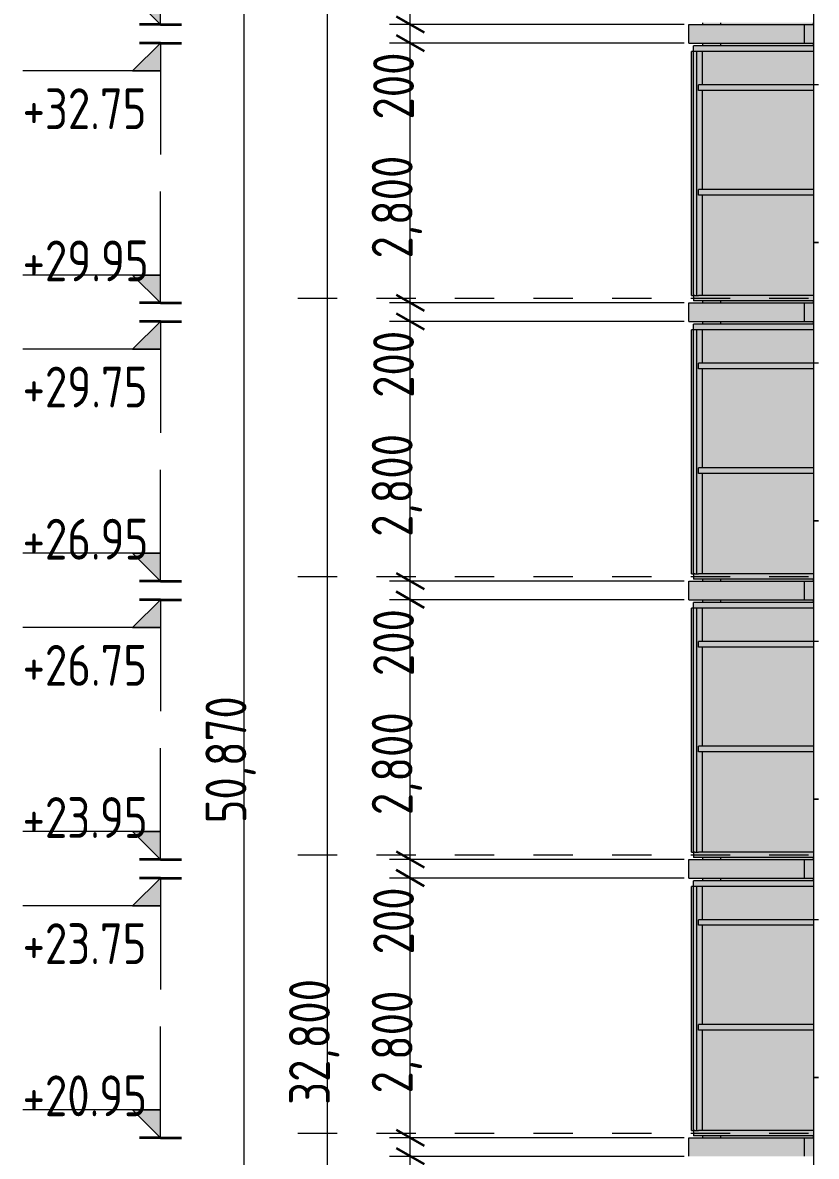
# Model space of a CAD drawing. Header units: millimetres. Extents: x 18162 to 7085488, y 72188 to 247925.
# Drawn here: x 5945082 to 5953633, y 112306 to 124526 of the extents above; entities that cross this region are included whole.
import ezdxf

# ---------------------------------------------------------------- set-up
doc = ezdxf.new("R2010")
doc.units = ezdxf.units.MM
doc.header["$MEASUREMENT"] = 0
doc.linetypes.add('Dashed', pattern=[423.333333, 211.666667, -211.666667])
doc.layers.add('Finish - Wall', color=7, linetype='Continuous')
doc.layers.add('Structural - Bearing', color=7, linetype='Continuous')
doc.styles.add('GENERATED_STYLE_3', font='', dxfattribs={"width": 0.8})
doc.styles.get('GENERATED_STYLE_3').set_extended_font_data('ISOCPEUR MON')
doc.dimstyles.new('GENERATED_STYLE__32', dxfattribs={"dimtxt": 440.00001, "dimasz": 228, "dimexe": 0.18, "dimexo": 50, "dimgap": 0, "dimtad": 1, "dimdec": 0, "dimzin": 0, "dimdsep": 46, "dimtxsty": 'GENERATED_STYLE_3', "dimblk": 'ARROWHEAD_2', "dimblk1": 'ARROWHEAD_2', "dimblk2": 'ARROWHEAD_2', "dimcen": 0.09, "dimclrd": 13, "dimclre": 13, "dimclrt": 13, "dimadec": 0, "dimazin": 0, "dimtfac": 1, "dimtdec": 4, "dimtmove": 0, "dimatfit": 3, "dimfxl": 1, "dimtolj": 1, "dimtzin": 0, "dimarcsym": 0})

# ---------------------------------------------------------------- blocks, each defined once
blk = doc.blocks.new('*X2819', base_point=(6050604, 91556))
at = {"layer": 'Structural - Bearing', "color": 8, "linetype": 'Continuous', "lineweight": 13}
for p, q in [((5953658, 114856), (5953608, 114856)), ((5953658, 113156), (5953608, 113156)), ((5953608, 113156), (5953658, 113156))]:
    blk.add_line(p, q, dxfattribs=at)
blk = doc.blocks.new('*X2823', base_point=(6050604, 91556))
at = {"layer": 'Structural - Bearing', "color": 8, "linetype": 'Continuous', "lineweight": 13}
for p, q in [((5953658, 117856), (5953608, 117856)), ((5953658, 116156), (5953608, 116156)), ((5953608, 116156), (5953658, 116156))]:
    blk.add_line(p, q, dxfattribs=at)
blk = doc.blocks.new('*X2835', base_point=(6050604, 91556))
at = {"layer": 'Structural - Bearing', "color": 7, "linetype": 'Continuous', "lineweight": 9}
blk.add_line((5953504, 112506), (5953504, 112306), dxfattribs=at)
blk = doc.blocks.new('*X2837', base_point=(6050604, 91556))
at = {"layer": 'Structural - Bearing', "color": 7, "linetype": 'Continuous', "lineweight": 9}
blk.add_line((5953504, 115506), (5953504, 115306), dxfattribs=at)
blk = doc.blocks.new('*X2851', base_point=(6050604, 91556))
at = {"layer": 'Structural - Bearing', "color": 8, "linetype": 'Continuous', "lineweight": 13}
for p, q in [((5953658, 120856), (5953608, 120856)), ((5953658, 119156), (5953608, 119156)), ((5953608, 119156), (5953658, 119156))]:
    blk.add_line(p, q, dxfattribs=at)
blk = doc.blocks.new('*X2856', base_point=(6050604, 91556))
at = {"layer": 'Structural - Bearing', "color": 7, "linetype": 'Continuous', "lineweight": 9}
blk.add_line((5953504, 118506), (5953504, 118306), dxfattribs=at)
blk = doc.blocks.new('*X2858', base_point=(6050604, 91556))
at = {"layer": 'Structural - Bearing', "color": 8, "linetype": 'Continuous', "lineweight": 13}
for p, q in [((5953658, 123856), (5953608, 123856)), ((5953658, 122156), (5953608, 122156)), ((5953608, 122156), (5953658, 122156))]:
    blk.add_line(p, q, dxfattribs=at)
blk = doc.blocks.new('*X2863', base_point=(6050604, 91556))
at = {"layer": 'Structural - Bearing', "color": 7, "linetype": 'Continuous', "lineweight": 9}
blk.add_line((5953504, 121506), (5953504, 121306), dxfattribs=at)
blk = doc.blocks.new('*X2870', base_point=(6050604, 91556))
at = {"layer": 'Structural - Bearing', "color": 7, "linetype": 'Continuous', "lineweight": 9}
blk.add_line((5953504, 124506), (5953504, 124306), dxfattribs=at)
blk = doc.blocks.new('*D2949', base_point=(6050604, 91556))
at = {"color": 13, "linetype": 'Continuous', "lineweight": 13}
for p, q in [((5952208, 112306), (5949033, 112306)), ((5949258, 109506), (5949258, 112306)), ((5952208, 109506), (5949033, 109506))]:
    blk.add_line(p, q, dxfattribs=at)
at = {"color": 12, "linetype": 'Continuous', "lineweight": 35}
for p, q in [((5949108, 112393), (5949408, 112220)), ((5949108, 109593), (5949408, 109420))]:
    blk.add_line(p, q, dxfattribs=at)
at = {"color": 13, "lineweight": 13, "char_height": 440, "attachment_point": 7, "rotation": 90, "style": 'GENERATED_STYLE_3'}
for s, insert in [('\\A1;{\\pql;\\fISOCPEUR MON|b0|i0|c0|p0;\\W0.800000;200}', (5949298, 111482)), ('\\A1;{\\pql;\\fISOCPEUR MON|b0|i0|c0|p0;\\W0.800000;2,800}', (5949386, 109984))]:
    blk.add_mtext(s, dxfattribs=dict(at, insert=insert))
blk = doc.blocks.new('ARROWHEAD_2')
at = {"color": 0, "linetype": 'Continuous', "lineweight": 0}
for p, q in [((-0.378, -0.655), (0.378, 0.655)), ((0, 0), (-1, 0))]:
    blk.add_line(p, q, dxfattribs=at)
blk = doc.blocks.new('*D2950', base_point=(6050604, 91556))
at = {"color": 12, "linetype": 'Continuous', "lineweight": 35}
for p, q in [((5949108, 112593), (5949408, 112420)), ((5949108, 112393), (5949408, 112220))]:
    blk.add_line(p, q, dxfattribs=at)
at = {"color": 13, "linetype": 'Continuous', "lineweight": 13}
for p, q in [((5952208, 112506), (5949033, 112506)), ((5949258, 112306), (5949258, 112506)), ((5952208, 112306), (5949033, 112306))]:
    blk.add_line(p, q, dxfattribs=at)
blk = doc.blocks.new('*D2951', base_point=(6050604, 91556))
at = {"color": 12, "linetype": 'Continuous', "lineweight": 35}
for p, q in [((5949108, 115393), (5949408, 115220)), ((5949108, 112593), (5949408, 112420))]:
    blk.add_line(p, q, dxfattribs=at)
at = {"color": 13, "linetype": 'Continuous', "lineweight": 13}
for p, q in [((5952208, 115306), (5949033, 115306)), ((5949258, 112506), (5949258, 115306)), ((5952208, 112506), (5949033, 112506))]:
    blk.add_line(p, q, dxfattribs=at)
at = {"color": 13, "lineweight": 13, "char_height": 440, "attachment_point": 7, "rotation": 90, "style": 'GENERATED_STYLE_3'}
for s, insert in [('\\A1;{\\pql;\\fISOCPEUR MON|b0|i0|c0|p0;\\W0.800000;200}', (5949298, 114482)), ('\\A1;{\\pql;\\fISOCPEUR MON|b0|i0|c0|p0;\\W0.800000;2,800}', (5949386, 112984))]:
    blk.add_mtext(s, dxfattribs=dict(at, insert=insert))
blk = doc.blocks.new('*D2952', base_point=(6050604, 91556))
at = {"color": 13, "linetype": 'Continuous', "lineweight": 13}
for p, q in [((5952208, 115506), (5949033, 115506)), ((5949258, 115306), (5949258, 115506)), ((5952208, 115306), (5949033, 115306))]:
    blk.add_line(p, q, dxfattribs=at)
at = {"color": 12, "linetype": 'Continuous', "lineweight": 35}
for p, q in [((5949108, 115593), (5949408, 115420)), ((5949108, 115393), (5949408, 115220))]:
    blk.add_line(p, q, dxfattribs=at)
blk = doc.blocks.new('*D2953', base_point=(6050604, 91556))
at = {"color": 13, "linetype": 'Continuous', "lineweight": 13}
for p, q in [((5952208, 118306), (5949033, 118306)), ((5949258, 115506), (5949258, 118306)), ((5952208, 115506), (5949033, 115506))]:
    blk.add_line(p, q, dxfattribs=at)
at = {"color": 12, "linetype": 'Continuous', "lineweight": 35}
for p, q in [((5949108, 118393), (5949408, 118220)), ((5949108, 115593), (5949408, 115420))]:
    blk.add_line(p, q, dxfattribs=at)
at = {"color": 13, "lineweight": 13, "char_height": 440, "attachment_point": 7, "rotation": 90, "style": 'GENERATED_STYLE_3'}
for s, insert in [('\\A1;{\\pql;\\fISOCPEUR MON|b0|i0|c0|p0;\\W0.800000;200}', (5949298, 117482)), ('\\A1;{\\pql;\\fISOCPEUR MON|b0|i0|c0|p0;\\W0.800000;2,800}', (5949386, 115984))]:
    blk.add_mtext(s, dxfattribs=dict(at, insert=insert))
blk = doc.blocks.new('*D2954', base_point=(6050604, 91556))
at = {"color": 12, "linetype": 'Continuous', "lineweight": 35}
for p, q in [((5949108, 118593), (5949408, 118420)), ((5949108, 118393), (5949408, 118220))]:
    blk.add_line(p, q, dxfattribs=at)
at = {"color": 13, "linetype": 'Continuous', "lineweight": 13}
for p, q in [((5952208, 118506), (5949033, 118506)), ((5949258, 118306), (5949258, 118506)), ((5952208, 118306), (5949033, 118306))]:
    blk.add_line(p, q, dxfattribs=at)
blk = doc.blocks.new('*D2955', base_point=(6050604, 91556))
at = {"color": 12, "linetype": 'Continuous', "lineweight": 35}
for p, q in [((5949108, 121393), (5949408, 121220)), ((5949108, 118593), (5949408, 118420))]:
    blk.add_line(p, q, dxfattribs=at)
at = {"color": 13, "linetype": 'Continuous', "lineweight": 13}
for p, q in [((5952208, 121306), (5949033, 121306)), ((5949258, 118506), (5949258, 121306)), ((5952208, 118506), (5949033, 118506))]:
    blk.add_line(p, q, dxfattribs=at)
at = {"color": 13, "lineweight": 13, "char_height": 440, "attachment_point": 7, "rotation": 90, "style": 'GENERATED_STYLE_3'}
for s, insert in [('\\A1;{\\pql;\\fISOCPEUR MON|b0|i0|c0|p0;\\W0.800000;200}', (5949298, 120482)), ('\\A1;{\\pql;\\fISOCPEUR MON|b0|i0|c0|p0;\\W0.800000;2,800}', (5949386, 118984))]:
    blk.add_mtext(s, dxfattribs=dict(at, insert=insert))
blk = doc.blocks.new('*D2956', base_point=(6050604, 91556))
at = {"color": 12, "linetype": 'Continuous', "lineweight": 35}
for p, q in [((5949108, 121593), (5949408, 121420)), ((5949108, 121393), (5949408, 121220))]:
    blk.add_line(p, q, dxfattribs=at)
at = {"color": 13, "linetype": 'Continuous', "lineweight": 13}
for p, q in [((5952208, 121506), (5949033, 121506)), ((5949258, 121306), (5949258, 121506)), ((5952208, 121306), (5949033, 121306))]:
    blk.add_line(p, q, dxfattribs=at)
blk = doc.blocks.new('*D2957', base_point=(6050604, 91556))
at = {"color": 13, "linetype": 'Continuous', "lineweight": 13}
for p, q in [((5952208, 124306), (5949033, 124306)), ((5949258, 121506), (5949258, 124306)), ((5952208, 121506), (5949033, 121506))]:
    blk.add_line(p, q, dxfattribs=at)
at = {"color": 12, "linetype": 'Continuous', "lineweight": 35}
for p, q in [((5949108, 124393), (5949408, 124220)), ((5949108, 121593), (5949408, 121420))]:
    blk.add_line(p, q, dxfattribs=at)
at = {"color": 13, "lineweight": 13, "char_height": 440, "attachment_point": 7, "rotation": 90, "style": 'GENERATED_STYLE_3'}
for s, insert in [('\\A1;{\\pql;\\fISOCPEUR MON|b0|i0|c0|p0;\\W0.800000;200}', (5949298, 123482)), ('\\A1;{\\pql;\\fISOCPEUR MON|b0|i0|c0|p0;\\W0.800000;2,800}', (5949386, 121984))]:
    blk.add_mtext(s, dxfattribs=dict(at, insert=insert))
blk = doc.blocks.new('*D2958', base_point=(6050604, 91556))
at = {"color": 12, "linetype": 'Continuous', "lineweight": 35}
for p, q in [((5949108, 124593), (5949408, 124420)), ((5949108, 124393), (5949408, 124220))]:
    blk.add_line(p, q, dxfattribs=at)
at = {"color": 13, "linetype": 'Continuous', "lineweight": 13}
for p, q in [((5952208, 124506), (5949033, 124506)), ((5949258, 124306), (5949258, 124506)), ((5952208, 124306), (5949033, 124306))]:
    blk.add_line(p, q, dxfattribs=at)
blk = doc.blocks.new('*D2959', base_point=(6050604, 91556))
at = {"color": 12, "linetype": 'Continuous', "lineweight": 35}
for p, q in [((5949108, 127393), (5949408, 127220)), ((5949108, 124593), (5949408, 124420))]:
    blk.add_line(p, q, dxfattribs=at)
at = {"color": 13, "linetype": 'Continuous', "lineweight": 13}
for p, q in [((5952208, 127306), (5949033, 127306)), ((5949258, 124506), (5949258, 127306)), ((5952208, 124506), (5949033, 124506))]:
    blk.add_line(p, q, dxfattribs=at)
at = {"color": 13, "lineweight": 13, "char_height": 440, "attachment_point": 7, "rotation": 90, "style": 'GENERATED_STYLE_3'}
for s, insert in [('\\A1;{\\pql;\\fISOCPEUR MON|b0|i0|c0|p0;\\W0.800000;200}', (5949298, 126482)), ('\\A1;{\\pql;\\fISOCPEUR MON|b0|i0|c0|p0;\\W0.800000;2,800}', (5949386, 124984))]:
    blk.add_mtext(s, dxfattribs=dict(at, insert=insert))
blk = doc.blocks.new('*D2973', base_point=(6050604, 91556))
at = {"color": 13, "linetype": 'Continuous', "lineweight": 13}
for p, q in [((5948367, 97506), (5948367, 130306)), ((5952208, 97506), (5948142, 97506)), ((5948367, 97306), (5948367, 97506)), ((5952208, 97306), (5948142, 97306))]:
    blk.add_line(p, q, dxfattribs=at)
at = {"color": 12, "linetype": 'Continuous', "lineweight": 35}
for p, q in [((5948217, 97593), (5948517, 97420)), ((5948217, 97393), (5948517, 97220))]:
    blk.add_line(p, q, dxfattribs=at)
blk = doc.blocks.new('*D2974', base_point=(6050604, 91556))
at = {"color": 12, "linetype": 'Continuous', "lineweight": 35}
for p, q in [((5948217, 130393), (5948517, 130220)), ((5948217, 97593), (5948517, 97420))]:
    blk.add_line(p, q, dxfattribs=at)
at = {"color": 13, "linetype": 'Continuous', "lineweight": 13}
for p, q in [((5952208, 130306), (5948142, 130306)), ((5948367, 97506), (5948367, 130306))]:
    blk.add_line(p, q, dxfattribs=at)
at = {"color": 13, "lineweight": 13, "char_height": 440, "attachment_point": 7, "rotation": 90, "style": 'GENERATED_STYLE_3'}
for s, insert in [('\\A1;{\\pql;\\fISOCPEUR MON|b0|i0|c0|p0;\\W0.800000;200}', (5948407, 129482)), ('\\A1;{\\pql;\\fISOCPEUR MON|b0|i0|c0|p0;\\W0.800000;32,800}', (5948495, 112861))]:
    blk.add_mtext(s, dxfattribs=dict(at, insert=insert))
blk = doc.blocks.new('*D2980', base_point=(6050604, 91556))
at = {"color": 13, "linetype": 'Continuous', "lineweight": 13}
for p, q in [((5953558, 142006), (5947242, 142006)), ((5947467, 91136), (5947467, 142006)), ((5952208, 91136), (5947242, 91136)), ((5947467, 90989), (5947467, 91136))]:
    blk.add_line(p, q, dxfattribs=at)
at = {"color": 12, "linetype": 'Continuous', "lineweight": 35}
for p, q in [((5947317, 142093), (5947617, 141920)), ((5947317, 91223), (5947617, 91050))]:
    blk.add_line(p, q, dxfattribs=at)
at = {"color": 13, "lineweight": 13, "insert": (5947595, 115895), "char_height": 440, "attachment_point": 7, "rotation": 90, "style": 'GENERATED_STYLE_3'}
blk.add_mtext('\\A1;{\\pql;\\fISOCPEUR MON|b0|i0|c0|p0;\\W0.800000;50,870}', dxfattribs=at)

msp = doc.modelspace()

# ---------------------------------------------------------------- hatches: boundary and pattern name
at = {"linetype": 'Continuous', "lineweight": 13}
for points in [[(5946567.3, 124506.2), (5946567.3, 124806.2), (5946267.3, 124806.2)], [(5946567.3, 124306.2), (5946267.3, 124006.2), (5946567.3, 124006.2)], [(5946567.3, 121506.2), (5946567.3, 121806.2), (5946267.3, 121806.2)], [(5946567.3, 121306.2), (5946267.3, 121006.2), (5946567.3, 121006.2)], [(5946567.3, 118506.2), (5946567.3, 118806.2), (5946267.3, 118806.2)], [(5946567.3, 118306.2), (5946267.3, 118006.2), (5946567.3, 118006.2)], [(5946567.3, 115506.2), (5946567.3, 115806.2), (5946267.3, 115806.2)], [(5946567.3, 115306.2), (5946267.3, 115006.2), (5946567.3, 115006.2)], [(5946567.3, 112506.2), (5946567.3, 112806.2), (5946267.3, 112806.2)]]:
    msp.add_hatch(color=13, dxfattribs=at).paths.add_polyline_path(points)
at = {"layer": 'Finish - Wall', "linetype": 'Continuous', "lineweight": 0}
for points in [[(5952288.6, 124216.2), (5952288.6, 123826.2), (5952308.1, 123826.2), (5952308.1, 124216.2)], [(5952308.1, 124276.2), (5952308.1, 124216.2), (5953608.1, 124216.2), (5953608.1, 124276.2)], [(5952308.1, 123826.2), (5952315.7, 123826.2), (5952315.7, 124216.2), (5952308.1, 124216.2)], [(5952345.2, 124216.2), (5952315.7, 124216.2), (5952315.7, 123826.2), (5952345.2, 123826.2)], [(5952374.7, 124216.2), (5952345.2, 124216.2), (5952345.2, 123826.2), (5952364.7, 123826.2), (5952364.7, 123856.2), (5952374.7, 123856.2)], [(5952374.7, 124216.2), (5952374.7, 123856.2), (5952408.1, 123856.2), (5952408.1, 124216.2)], [(5952408.1, 123856.2), (5953608.1, 123856.2), (5953608.1, 124216.2), (5952408.1, 124216.2)], [(5952288.6, 123826.2), (5952288.6, 122696.2), (5952308.1, 122696.2), (5952308.1, 123826.2)], [(5952308.1, 122696.2), (5952315.7, 122696.2), (5952315.7, 123826.2), (5952308.1, 123826.2)], [(5952345.2, 123826.2), (5952315.7, 123826.2), (5952315.7, 122696.2), (5952345.2, 122696.2)], [(5952345.2, 122696.2), (5952364.7, 122696.2), (5952364.7, 122726.2), (5952374.7, 122726.2), (5952374.7, 123796.2), (5952364.7, 123796.2), (5952364.7, 123826.2), (5952345.2, 123826.2)], [(5952364.7, 123856.2), (5952364.7, 123796.2), (5953608.1, 123796.2), (5953608.1, 123856.2)], [(5952374.7, 123796.2), (5952374.7, 122726.2), (5952408.1, 122726.2), (5952408.1, 123796.2)], [(5952408.1, 123796.2), (5952408.1, 122726.2), (5953608.1, 122726.2), (5953608.1, 123796.2)], [(5952288.6, 121586.2), (5952308.1, 121586.2), (5952308.1, 122696.2), (5952288.6, 122696.2)], [(5952308.1, 121586.2), (5952315.7, 121586.2), (5952315.7, 122696.2), (5952308.1, 122696.2)], [(5952315.7, 121586.2), (5952345.2, 121586.2), (5952345.2, 122696.2), (5952315.7, 122696.2)], [(5952345.2, 121586.2), (5952374.7, 121586.2), (5952374.7, 122666.2), (5952364.7, 122666.2), (5952364.7, 122696.2), (5952345.2, 122696.2)], [(5952364.7, 122666.2), (5953608.1, 122666.2), (5953608.1, 122726.2), (5952364.7, 122726.2)], [(5952374.7, 122666.2), (5952374.7, 121586.2), (5952408.1, 121586.2), (5952408.1, 122666.2)], [(5952408.1, 121586.2), (5953608.1, 121586.2), (5953608.1, 122666.2), (5952408.1, 122666.2)], [(5952308.1, 121586.2), (5952308.1, 121526.2), (5953608.1, 121526.2), (5953608.1, 121586.2)], [(5952308.1, 121216.2), (5953608.1, 121216.2), (5953608.1, 121276.2), (5952308.1, 121276.2)], [(5952288.6, 121216.2), (5952288.6, 120826.2), (5952308.1, 120826.2), (5952308.1, 121216.2)], [(5952308.1, 120826.2), (5952315.7, 120826.2), (5952315.7, 121216.2), (5952308.1, 121216.2)], [(5952345.2, 121216.2), (5952315.7, 121216.2), (5952315.7, 120826.2), (5952345.2, 120826.2)], [(5952374.7, 121216.2), (5952345.2, 121216.2), (5952345.2, 120826.2), (5952364.7, 120826.2), (5952364.7, 120856.2), (5952374.7, 120856.2)], [(5952374.7, 121216.2), (5952374.7, 120856.2), (5952408.1, 120856.2), (5952408.1, 121216.2)], [(5952408.1, 121216.2), (5952408.1, 120856.2), (5953608.1, 120856.2), (5953608.1, 121216.2)], [(5952364.7, 120796.2), (5953608.1, 120796.2), (5953608.1, 120856.2), (5952364.7, 120856.2)], [(5952288.6, 120826.2), (5952288.6, 119696.2), (5952308.1, 119696.2), (5952308.1, 120826.2)], [(5952308.1, 119696.2), (5952315.7, 119696.2), (5952315.7, 120826.2), (5952308.1, 120826.2)], [(5952345.2, 120826.2), (5952315.7, 120826.2), (5952315.7, 119696.2), (5952345.2, 119696.2)], [(5952345.2, 120826.2), (5952345.2, 119696.2), (5952364.7, 119696.2), (5952364.7, 119726.2), (5952374.7, 119726.2), (5952374.7, 120796.2), (5952364.7, 120796.2), (5952364.7, 120826.2)], [(5952374.7, 120796.2), (5952374.7, 119726.2), (5952408.1, 119726.2), (5952408.1, 120796.2)], [(5952408.1, 120796.2), (5952408.1, 119726.2), (5953608.1, 119726.2), (5953608.1, 120796.2)], [(5952288.6, 118586.2), (5952308.1, 118586.2), (5952308.1, 119696.2), (5952288.6, 119696.2)], [(5952308.1, 118586.2), (5952315.7, 118586.2), (5952315.7, 119696.2), (5952308.1, 119696.2)], [(5952315.7, 118586.2), (5952345.2, 118586.2), (5952345.2, 119696.2), (5952315.7, 119696.2)], [(5952345.2, 118586.2), (5952374.7, 118586.2), (5952374.7, 119666.2), (5952364.7, 119666.2), (5952364.7, 119696.2), (5952345.2, 119696.2)], [(5953608.1, 119726.2), (5952364.7, 119726.2), (5952364.7, 119666.2), (5953608.1, 119666.2)], [(5952374.7, 119666.2), (5952374.7, 118586.2), (5952408.1, 118586.2), (5952408.1, 119666.2)], [(5952408.1, 118586.2), (5953608.1, 118586.2), (5953608.1, 119666.2), (5952408.1, 119666.2)], [(5952308.1, 118586.2), (5952308.1, 118526.2), (5953608.1, 118526.2), (5953608.1, 118586.2)], [(5952288.6, 118216.2), (5952288.6, 117826.2), (5952308.1, 117826.2), (5952308.1, 118216.2)], [(5953608.1, 118276.2), (5952308.1, 118276.2), (5952308.1, 118216.2), (5953608.1, 118216.2)], [(5952308.1, 117826.2), (5952315.7, 117826.2), (5952315.7, 118216.2), (5952308.1, 118216.2)], [(5952345.2, 118216.2), (5952315.7, 118216.2), (5952315.7, 117826.2), (5952345.2, 117826.2)], [(5952374.7, 118216.2), (5952345.2, 118216.2), (5952345.2, 117826.2), (5952364.7, 117826.2), (5952364.7, 117856.2), (5952374.7, 117856.2)], [(5952374.7, 118216.2), (5952374.7, 117856.2), (5952408.1, 117856.2), (5952408.1, 118216.2)], [(5952408.1, 118216.2), (5952408.1, 117856.2), (5953608.1, 117856.2), (5953608.1, 118216.2)], [(5952288.6, 117826.2), (5952288.6, 116696.2), (5952308.1, 116696.2), (5952308.1, 117826.2)], [(5952308.1, 116696.2), (5952315.7, 116696.2), (5952315.7, 117826.2), (5952308.1, 117826.2)], [(5952345.2, 117826.2), (5952315.7, 117826.2), (5952315.7, 116696.2), (5952345.2, 116696.2)], [(5952345.2, 117826.2), (5952345.2, 116696.2), (5952364.7, 116696.2), (5952364.7, 116726.2), (5952374.7, 116726.2), (5952374.7, 117796.2), (5952364.7, 117796.2), (5952364.7, 117826.2)], [(5953608.1, 117856.2), (5952364.7, 117856.2), (5952364.7, 117796.2), (5953608.1, 117796.2)], [(5952374.7, 117796.2), (5952374.7, 116726.2), (5952408.1, 116726.2), (5952408.1, 117796.2)], [(5952408.1, 117796.2), (5952408.1, 116726.2), (5953608.1, 116726.2), (5953608.1, 117796.2)], [(5953608.1, 116726.2), (5952364.7, 116726.2), (5952364.7, 116666.2), (5953608.1, 116666.2)], [(5952288.6, 115586.2), (5952308.1, 115586.2), (5952308.1, 116696.2), (5952288.6, 116696.2)], [(5952308.1, 115586.2), (5952315.7, 115586.2), (5952315.7, 116696.2), (5952308.1, 116696.2)], [(5952315.7, 115586.2), (5952345.2, 115586.2), (5952345.2, 116696.2), (5952315.7, 116696.2)], [(5952345.2, 115586.2), (5952374.7, 115586.2), (5952374.7, 116666.2), (5952364.7, 116666.2), (5952364.7, 116696.2), (5952345.2, 116696.2)], [(5952374.7, 116666.2), (5952374.7, 115586.2), (5952408.1, 115586.2), (5952408.1, 116666.2)], [(5952408.1, 116666.2), (5952408.1, 115586.2), (5953608.1, 115586.2), (5953608.1, 116666.2)], [(5952308.1, 115586.2), (5952308.1, 115526.2), (5953608.1, 115526.2), (5953608.1, 115586.2)], [(5952308.1, 115276.2), (5952308.1, 115216.2), (5953608.1, 115216.2), (5953608.1, 115276.2)], [(5952288.6, 115216.2), (5952288.6, 114826.2), (5952308.1, 114826.2), (5952308.1, 115216.2)], [(5952308.1, 114826.2), (5952315.7, 114826.2), (5952315.7, 115216.2), (5952308.1, 115216.2)], [(5952345.2, 115216.2), (5952315.7, 115216.2), (5952315.7, 114826.2), (5952345.2, 114826.2)], [(5952374.7, 115216.2), (5952345.2, 115216.2), (5952345.2, 114826.2), (5952364.7, 114826.2), (5952364.7, 114856.2), (5952374.7, 114856.2)], [(5952374.7, 115216.2), (5952374.7, 114856.2), (5952408.1, 114856.2), (5952408.1, 115216.2)], [(5952408.1, 114856.2), (5953608.1, 114856.2), (5953608.1, 115216.2), (5952408.1, 115216.2)], [(5952288.6, 114826.2), (5952288.6, 113696.2), (5952308.1, 113696.2), (5952308.1, 114826.2)], [(5952308.1, 113696.2), (5952315.7, 113696.2), (5952315.7, 114826.2), (5952308.1, 114826.2)], [(5952345.2, 114826.2), (5952315.7, 114826.2), (5952315.7, 113696.2), (5952345.2, 113696.2)], [(5952345.2, 113696.2), (5952364.7, 113696.2), (5952364.7, 113726.2), (5952374.7, 113726.2), (5952374.7, 114796.2), (5952364.7, 114796.2), (5952364.7, 114826.2), (5952345.2, 114826.2)], [(5952364.7, 114796.2), (5953608.1, 114796.2), (5953608.1, 114856.2), (5952364.7, 114856.2)], [(5952374.7, 114796.2), (5952374.7, 113726.2), (5952408.1, 113726.2), (5952408.1, 114796.2)], [(5952408.1, 114796.2), (5952408.1, 113726.2), (5953608.1, 113726.2), (5953608.1, 114796.2)], [(5952288.6, 112586.2), (5952308.1, 112586.2), (5952308.1, 113696.2), (5952288.6, 113696.2)], [(5952308.1, 112586.2), (5952315.7, 112586.2), (5952315.7, 113696.2), (5952308.1, 113696.2)], [(5952315.7, 112586.2), (5952345.2, 112586.2), (5952345.2, 113696.2), (5952315.7, 113696.2)], [(5952345.2, 112586.2), (5952374.7, 112586.2), (5952374.7, 113666.2), (5952364.7, 113666.2), (5952364.7, 113696.2), (5952345.2, 113696.2)], [(5952364.7, 113666.2), (5953608.1, 113666.2), (5953608.1, 113726.2), (5952364.7, 113726.2)], [(5952374.7, 113666.2), (5952374.7, 112586.2), (5952408.1, 112586.2), (5952408.1, 113666.2)], [(5952408.1, 113666.2), (5952408.1, 112586.2), (5953608.1, 112586.2), (5953608.1, 113666.2)], [(5953608.1, 112586.2), (5952308.1, 112586.2), (5952308.1, 112526.2), (5953608.1, 112526.2)]]:
    msp.add_hatch(color=49, dxfattribs=at).paths.add_polyline_path(points)
at = {"layer": 'Structural - Bearing', "linetype": 'Continuous', "lineweight": 9}
h = msp.add_hatch(dxfattribs=at)
h.set_pattern_fill('Grid_100x100_0003', style=0, pattern_type=2)
h.set_pattern_definition([(180, (6050603.8, 91556.2), (0, 1000), []), (90, (6050603.8, 91556.2), (1000, 0), [])])
h.paths.add_polyline_path([(5952408.1, 124506.2), (5953608.1, 124506.2), (5953608.1, 124526.2), (5952408.1, 124526.2)])
at = {"layer": 'Structural - Bearing', "linetype": 'Continuous', "lineweight": 0}
for points in [[(5952408.1, 124506.2), (5953608.1, 124506.2), (5953608.1, 124526.2), (5952408.1, 124526.2)], [(5952258.1, 124306.2), (5953608.1, 124306.2), (5953608.1, 124506.2), (5952258.1, 124506.2)], [(5952408.1, 124306.2), (5952408.1, 124276.2), (5953608.1, 124276.2), (5953608.1, 124306.2)], [(5952258.1, 121306.2), (5953608.1, 121306.2), (5953608.1, 121506.2), (5952258.1, 121506.2)], [(5952408.1, 121526.2), (5952408.1, 121506.2), (5953608.1, 121506.2), (5953608.1, 121526.2)], [(5952408.1, 121276.2), (5953608.1, 121276.2), (5953608.1, 121306.2), (5952408.1, 121306.2)], [(5952258.1, 118306.2), (5953608.1, 118306.2), (5953608.1, 118506.2), (5952258.1, 118506.2)], [(5952408.1, 118506.2), (5953608.1, 118506.2), (5953608.1, 118526.2), (5952408.1, 118526.2)], [(5952408.1, 118276.2), (5953608.1, 118276.2), (5953608.1, 118306.2), (5952408.1, 118306.2)], [(5952258.1, 115506.2), (5952258.1, 115306.2), (5953608.1, 115306.2), (5953608.1, 115506.2)], [(5952408.1, 115526.2), (5952408.1, 115506.2), (5953608.1, 115506.2), (5953608.1, 115526.2)], [(5952408.1, 115276.2), (5953608.1, 115276.2), (5953608.1, 115306.2), (5952408.1, 115306.2)], [(5952258.1, 112506.2), (5952258.1, 112306.2), (5953608.1, 112306.2), (5953608.1, 112506.2)], [(5952408.1, 112506.2), (5953608.1, 112506.2), (5953608.1, 112526.2), (5952408.1, 112526.2)]]:
    msp.add_hatch(color=49, dxfattribs=at).paths.add_polyline_path(points)
at = {"layer": 'Structural - Bearing', "linetype": 'Continuous', "lineweight": 9}
h = msp.add_hatch(dxfattribs=at)
h.set_pattern_fill('Grid_100x100_0003', style=0, pattern_type=2)
h.set_pattern_definition([(180, (6050603.8, 91556.2), (0, 1000), []), (90, (6050603.8, 91556.2), (1000, 0), [])])
h.paths.add_polyline_path([(5952408.1, 124306.2), (5952408.1, 124276.2), (5953608.1, 124276.2), (5953608.1, 124306.2)])
h = msp.add_hatch(dxfattribs=at)
h.set_pattern_fill('Grid_100x100_0003', style=0, pattern_type=2)
h.set_pattern_definition([(180, (6050603.8, 91556.2), (0, 1000), []), (90, (6050603.8, 91556.2), (1000, 0), [])])
h.paths.add_polyline_path([(5952408.1, 121526.2), (5952408.1, 121506.2), (5953608.1, 121506.2), (5953608.1, 121526.2)])
h = msp.add_hatch(dxfattribs=at)
h.set_pattern_fill('Grid_100x100_0003', style=0, pattern_type=2)
h.set_pattern_definition([(180, (6050603.8, 91556.2), (0, 1000), []), (90, (6050603.8, 91556.2), (1000, 0), [])])
h.paths.add_polyline_path([(5952408.1, 121276.2), (5953608.1, 121276.2), (5953608.1, 121306.2), (5952408.1, 121306.2)])
h = msp.add_hatch(dxfattribs=at)
h.set_pattern_fill('Grid_100x100_0003', style=0, pattern_type=2)
h.set_pattern_definition([(180, (6050603.8, 91556.2), (0, 1000), []), (90, (6050603.8, 91556.2), (1000, 0), [])])
h.paths.add_polyline_path([(5952408.1, 118506.2), (5953608.1, 118506.2), (5953608.1, 118526.2), (5952408.1, 118526.2)])
h = msp.add_hatch(dxfattribs=at)
h.set_pattern_fill('Grid_100x100_0003', style=0, pattern_type=2)
h.set_pattern_definition([(180, (6050603.8, 91556.2), (0, 1000), []), (90, (6050603.8, 91556.2), (1000, 0), [])])
h.paths.add_polyline_path([(5952408.1, 118276.2), (5953608.1, 118276.2), (5953608.1, 118306.2), (5952408.1, 118306.2)])
h = msp.add_hatch(dxfattribs=at)
h.set_pattern_fill('Grid_100x100_0003', style=0, pattern_type=2)
h.set_pattern_definition([(180, (6050603.8, 91556.2), (0, 1000), []), (90, (6050603.8, 91556.2), (1000, 0), [])])
h.paths.add_polyline_path([(5952408.1, 115526.2), (5952408.1, 115506.2), (5953608.1, 115506.2), (5953608.1, 115526.2)])
h = msp.add_hatch(dxfattribs=at)
h.set_pattern_fill('Grid_100x100_0003', style=0, pattern_type=2)
h.set_pattern_definition([(180, (6050603.8, 91556.2), (0, 1000), []), (90, (6050603.8, 91556.2), (1000, 0), [])])
h.paths.add_polyline_path([(5952408.1, 115276.2), (5953608.1, 115276.2), (5953608.1, 115306.2), (5952408.1, 115306.2)])
h = msp.add_hatch(dxfattribs=at)
h.set_pattern_fill('Grid_100x100_0003', style=0, pattern_type=2)
h.set_pattern_definition([(180, (6050603.8, 91556.2), (0, 1000), []), (90, (6050603.8, 91556.2), (1000, 0), [])])
h.paths.add_polyline_path([(5952408.1, 112506.2), (5953608.1, 112506.2), (5953608.1, 112526.2), (5952408.1, 112526.2)])

# ---------------------------------------------------------------- linework, layer by layer
at = {"color": 13, "linetype": 'Continuous', "lineweight": 13}
for p, q in [((5946567.3, 124506.2), (5946567.3, 125706.2)), ((5946567.3, 124506.2), (5946267.3, 124806.2)), ((5946567.3, 124306.2), (5946267.3, 124006.2)), ((5946567.3, 124306.2), (5946567.3, 123106.2)), ((5946567.3, 124006.2), (5945082.4, 124006.2)), ((5946267.3, 124006.2), (5946567.3, 124006.2)), ((5946567.3, 121506.2), (5946567.3, 122706.2)), ((5946567.3, 121806.2), (5945082.4, 121806.2)), ((5946567.3, 121506.2), (5946267.3, 121806.2)), ((5946267.3, 121806.2), (5946567.3, 121806.2)), ((5946567.3, 121306.2), (5946267.3, 121006.2)), ((5946567.3, 121306.2), (5946567.3, 120106.2)), ((5946567.3, 121006.2), (5945082.4, 121006.2)), ((5946267.3, 121006.2), (5946567.3, 121006.2)), ((5946567.3, 118506.2), (5946567.3, 119706.2)), ((5946567.3, 118806.2), (5945082.4, 118806.2)), ((5946567.3, 118506.2), (5946267.3, 118806.2)), ((5946267.3, 118806.2), (5946567.3, 118806.2)), ((5946567.3, 118306.2), (5946267.3, 118006.2)), ((5946567.3, 118306.2), (5946567.3, 117106.2)), ((5946567.3, 118006.2), (5945082.4, 118006.2)), ((5946267.3, 118006.2), (5946567.3, 118006.2)), ((5946567.3, 115506.2), (5946567.3, 116706.2)), ((5946567.3, 115806.2), (5945082.4, 115806.2)), ((5946567.3, 115506.2), (5946267.3, 115806.2)), ((5946267.3, 115806.2), (5946567.3, 115806.2)), ((5946567.3, 115306.2), (5946267.3, 115006.2)), ((5946567.3, 115306.2), (5946567.3, 114106.2)), ((5946567.3, 115006.2), (5945082.4, 115006.2)), ((5946267.3, 115006.2), (5946567.3, 115006.2)), ((5946567.3, 112506.2), (5946567.3, 113706.2)), ((5946567.3, 112806.2), (5945082.4, 112806.2)), ((5946567.3, 112506.2), (5946267.3, 112806.2)), ((5946267.3, 112806.2), (5946567.3, 112806.2))]:
    msp.add_line(p, q, dxfattribs=at)
at = {"color": 12, "linetype": 'Continuous', "lineweight": 35}
for p, q in [((5946567.3, 124506.2), (5946342.3, 124506.2)), ((5946567.3, 124506.2), (5946792.3, 124506.2)), ((5946567.3, 124306.2), (5946342.3, 124306.2)), ((5946567.3, 124306.2), (5946792.3, 124306.2)), ((5946567.3, 121506.2), (5946342.3, 121506.2)), ((5946567.3, 121506.2), (5946792.3, 121506.2)), ((5946567.3, 121306.2), (5946342.3, 121306.2)), ((5946567.3, 121306.2), (5946792.3, 121306.2)), ((5946567.3, 118506.2), (5946342.3, 118506.2)), ((5946567.3, 118506.2), (5946792.3, 118506.2)), ((5946567.3, 118306.2), (5946342.3, 118306.2)), ((5946567.3, 118306.2), (5946792.3, 118306.2)), ((5946567.3, 115506.2), (5946342.3, 115506.2)), ((5946567.3, 115506.2), (5946792.3, 115506.2)), ((5946567.3, 115306.2), (5946342.3, 115306.2)), ((5946567.3, 115306.2), (5946792.3, 115306.2)), ((5946567.3, 112506.2), (5946342.3, 112506.2)), ((5946567.3, 112506.2), (5946792.3, 112506.2))]:
    msp.add_line(p, q, dxfattribs=at)
at = {"color": 8, "linetype": 'Dashed', "lineweight": 13, "ltscale": 2}
for p, q in [((5948046.5, 121556.2), (5978885, 121556.2)), ((5948046.5, 118556.2), (5978885, 118556.2)), ((5948046.5, 115556.2), (5978885, 115556.2)), ((5948046.5, 112556.2), (5978885, 112556.2))]:
    msp.add_line(p, q, dxfattribs=at)
at = {"layer": 'Finish - Wall', "color": 7, "linetype": 'Continuous', "lineweight": 9}
for p, q in [((5952308.1, 124216.2), (5952288.6, 124216.2)), ((5952288.6, 123826.2), (5952288.6, 124216.2)), ((5952308.1, 124216.2), (5952308.1, 124276.2)), ((5953608.1, 124276.2), (5952308.1, 124276.2)), ((5952308.1, 123826.2), (5952308.1, 124216.2)), ((5952325.7, 124216.2), (5952308.1, 124216.2)), ((5952345.2, 124216.2), (5952325.7, 124216.2)), ((5952364.7, 124216.2), (5952345.2, 124216.2)), ((5952345.2, 123826.2), (5952345.2, 124216.2)), ((5953608.1, 124216.2), (5952364.7, 124216.2)), ((5952408.1, 123856.2), (5952408.1, 124216.2)), ((5952288.6, 122696.2), (5952288.6, 123826.2)), ((5952308.1, 122696.2), (5952308.1, 123826.2)), ((5952345.2, 122696.2), (5952345.2, 123826.2)), ((5952364.7, 123796.2), (5952364.7, 123856.2)), ((5953608.1, 123856.2), (5952364.7, 123856.2)), ((5953608.1, 123796.2), (5952364.7, 123796.2)), ((5952408.1, 122726.2), (5952408.1, 123796.2)), ((5952288.6, 121586.2), (5952288.6, 122696.2)), ((5952308.1, 121586.2), (5952308.1, 122696.2)), ((5952345.2, 121586.2), (5952345.2, 122696.2)), ((5952364.7, 122666.2), (5952364.7, 122726.2)), ((5953608.1, 122726.2), (5952364.7, 122726.2)), ((5953608.1, 122666.2), (5952364.7, 122666.2)), ((5952408.1, 121586.2), (5952408.1, 122666.2)), ((5952288.6, 121586.2), (5952308.1, 121586.2)), ((5952308.1, 121586.2), (5952308.1, 121526.2)), ((5952325.7, 121586.2), (5952308.1, 121586.2)), ((5953608.1, 121526.2), (5952308.1, 121526.2)), ((5952325.7, 121586.2), (5952345.2, 121586.2)), ((5952345.2, 121586.2), (5952364.7, 121586.2)), ((5953608.1, 121586.2), (5952364.7, 121586.2)), ((5952308.1, 121216.2), (5952308.1, 121276.2)), ((5953608.1, 121276.2), (5952308.1, 121276.2)), ((5952308.1, 121216.2), (5952288.6, 121216.2)), ((5952288.6, 120826.2), (5952288.6, 121216.2)), ((5952308.1, 120826.2), (5952308.1, 121216.2)), ((5952325.7, 121216.2), (5952308.1, 121216.2)), ((5952345.2, 121216.2), (5952325.7, 121216.2)), ((5952364.7, 121216.2), (5952345.2, 121216.2)), ((5952345.2, 120826.2), (5952345.2, 121216.2)), ((5953608.1, 121216.2), (5952364.7, 121216.2)), ((5952408.1, 120856.2), (5952408.1, 121216.2)), ((5952364.7, 120796.2), (5952364.7, 120856.2)), ((5953608.1, 120856.2), (5952364.7, 120856.2)), ((5952288.6, 119696.2), (5952288.6, 120826.2)), ((5952308.1, 119696.2), (5952308.1, 120826.2)), ((5952345.2, 119696.2), (5952345.2, 120826.2)), ((5953608.1, 120796.2), (5952364.7, 120796.2)), ((5952408.1, 119726.2), (5952408.1, 120796.2)), ((5952288.6, 118586.2), (5952288.6, 119696.2)), ((5952308.1, 118586.2), (5952308.1, 119696.2)), ((5952345.2, 118586.2), (5952345.2, 119696.2)), ((5952364.7, 119666.2), (5952364.7, 119726.2)), ((5953608.1, 119726.2), (5952364.7, 119726.2)), ((5953608.1, 119666.2), (5952364.7, 119666.2)), ((5952408.1, 118586.2), (5952408.1, 119666.2)), ((5952288.6, 118586.2), (5952308.1, 118586.2)), ((5952308.1, 118586.2), (5952308.1, 118526.2)), ((5952325.7, 118586.2), (5952308.1, 118586.2)), ((5952325.7, 118586.2), (5952345.2, 118586.2)), ((5952345.2, 118586.2), (5952364.7, 118586.2)), ((5953608.1, 118586.2), (5952364.7, 118586.2)), ((5953608.1, 118526.2), (5952308.1, 118526.2)), ((5952308.1, 118216.2), (5952288.6, 118216.2)), ((5952288.6, 117826.2), (5952288.6, 118216.2)), ((5952308.1, 118216.2), (5952308.1, 118276.2)), ((5953608.1, 118276.2), (5952308.1, 118276.2)), ((5952308.1, 117826.2), (5952308.1, 118216.2)), ((5952325.7, 118216.2), (5952308.1, 118216.2)), ((5952345.2, 118216.2), (5952325.7, 118216.2)), ((5952364.7, 118216.2), (5952345.2, 118216.2)), ((5952345.2, 117826.2), (5952345.2, 118216.2)), ((5953608.1, 118216.2), (5952364.7, 118216.2)), ((5952408.1, 117856.2), (5952408.1, 118216.2)), ((5952288.6, 116696.2), (5952288.6, 117826.2)), ((5952308.1, 116696.2), (5952308.1, 117826.2)), ((5952345.2, 116696.2), (5952345.2, 117826.2)), ((5952364.7, 117796.2), (5952364.7, 117856.2)), ((5953608.1, 117856.2), (5952364.7, 117856.2)), ((5953608.1, 117796.2), (5952364.7, 117796.2)), ((5952408.1, 116726.2), (5952408.1, 117796.2)), ((5952364.7, 116666.2), (5952364.7, 116726.2)), ((5953608.1, 116726.2), (5952364.7, 116726.2)), ((5952288.6, 115586.2), (5952288.6, 116696.2)), ((5952308.1, 115586.2), (5952308.1, 116696.2)), ((5952345.2, 115586.2), (5952345.2, 116696.2)), ((5953608.1, 116666.2), (5952364.7, 116666.2)), ((5952408.1, 115586.2), (5952408.1, 116666.2)), ((5952288.6, 115586.2), (5952308.1, 115586.2)), ((5952308.1, 115586.2), (5952308.1, 115526.2)), ((5952325.7, 115586.2), (5952308.1, 115586.2)), ((5953608.1, 115526.2), (5952308.1, 115526.2)), ((5952325.7, 115586.2), (5952345.2, 115586.2)), ((5952345.2, 115586.2), (5952364.7, 115586.2)), ((5953608.1, 115586.2), (5952364.7, 115586.2)), ((5952308.1, 115216.2), (5952308.1, 115276.2)), ((5953608.1, 115276.2), (5952308.1, 115276.2)), ((5952308.1, 115216.2), (5952288.6, 115216.2)), ((5952288.6, 114826.2), (5952288.6, 115216.2)), ((5952308.1, 114826.2), (5952308.1, 115216.2)), ((5952325.7, 115216.2), (5952308.1, 115216.2)), ((5952345.2, 115216.2), (5952325.7, 115216.2)), ((5952364.7, 115216.2), (5952345.2, 115216.2)), ((5952345.2, 114826.2), (5952345.2, 115216.2)), ((5953608.1, 115216.2), (5952364.7, 115216.2)), ((5952408.1, 114856.2), (5952408.1, 115216.2)), ((5952288.6, 113696.2), (5952288.6, 114826.2)), ((5952308.1, 113696.2), (5952308.1, 114826.2)), ((5952345.2, 113696.2), (5952345.2, 114826.2)), ((5952364.7, 114796.2), (5952364.7, 114856.2)), ((5953608.1, 114856.2), (5952364.7, 114856.2)), ((5953608.1, 114796.2), (5952364.7, 114796.2)), ((5952408.1, 113726.2), (5952408.1, 114796.2)), ((5952288.6, 112586.2), (5952288.6, 113696.2)), ((5952308.1, 112586.2), (5952308.1, 113696.2)), ((5952345.2, 112586.2), (5952345.2, 113696.2)), ((5952364.7, 113666.2), (5952364.7, 113726.2)), ((5953608.1, 113726.2), (5952364.7, 113726.2)), ((5953608.1, 113666.2), (5952364.7, 113666.2)), ((5952408.1, 112586.2), (5952408.1, 113666.2)), ((5952288.6, 112586.2), (5952308.1, 112586.2)), ((5952308.1, 112586.2), (5952308.1, 112526.2)), ((5952325.7, 112586.2), (5952308.1, 112586.2)), ((5952325.7, 112586.2), (5952345.2, 112586.2)), ((5952345.2, 112586.2), (5952364.7, 112586.2)), ((5953608.1, 112586.2), (5952364.7, 112586.2)), ((5953608.1, 112526.2), (5952308.1, 112526.2))]:
    msp.add_line(p, q, dxfattribs=at)
at = {"layer": 'Structural - Bearing', "color": 7, "linetype": 'Continuous', "lineweight": 13}
for p, q in [((5953608.1, 124456.2), (5953608.1, 127456.2)), ((5952408.1, 124526.2), (5952408.1, 124506.2)), ((5952258.1, 124506.2), (5953608.1, 124506.2)), ((5952258.1, 124306.2), (5952258.1, 124506.2)), ((5953608.1, 121456.2), (5953608.1, 124456.2)), ((5952258.1, 124306.2), (5953608.1, 124306.2)), ((5952408.1, 124306.2), (5952408.1, 124276.2)), ((5952258.1, 121506.2), (5953608.1, 121506.2)), ((5952258.1, 121306.2), (5952258.1, 121506.2)), ((5952408.1, 121526.2), (5952408.1, 121506.2)), ((5953608.1, 118456.2), (5953608.1, 121456.2)), ((5952258.1, 121306.2), (5953608.1, 121306.2)), ((5952408.1, 121306.2), (5952408.1, 121276.2)), ((5952258.1, 118506.2), (5953608.1, 118506.2)), ((5952258.1, 118306.2), (5952258.1, 118506.2)), ((5952408.1, 118526.2), (5952408.1, 118506.2)), ((5953608.1, 115456.2), (5953608.1, 118456.2)), ((5952258.1, 118306.2), (5953608.1, 118306.2)), ((5952408.1, 118306.2), (5952408.1, 118276.2)), ((5952258.1, 115506.2), (5953608.1, 115506.2)), ((5952258.1, 115306.2), (5952258.1, 115506.2)), ((5952408.1, 115526.2), (5952408.1, 115506.2)), ((5953608.1, 112456.2), (5953608.1, 115456.2)), ((5952258.1, 115306.2), (5953608.1, 115306.2)), ((5952408.1, 115306.2), (5952408.1, 115276.2)), ((5952258.1, 112506.2), (5953608.1, 112506.2)), ((5952258.1, 112306.2), (5952258.1, 112506.2)), ((5952408.1, 112526.2), (5952408.1, 112506.2)), ((5953608.1, 109456.2), (5953608.1, 112456.2))]:
    msp.add_line(p, q, dxfattribs=at)

# ---------------------------------------------------------------- block references
at = {"layer": 'Structural - Bearing', "lineweight": 0}
for name in ['*X2870', '*X2858', '*X2863', '*X2851', '*X2856', '*X2823', '*X2837', '*X2819', '*X2835']:
    msp.add_blockref(name, (6050603.8, 91556.2), dxfattribs=at)

# ---------------------------------------------------------------- texts
at = {"color": 13, "lineweight": 13, "char_height": 440, "attachment_point": 7, "style": 'GENERATED_STYLE_3'}
for s, insert in [('\\A1;{\\pql;\\fISOCPEUR MON|b0|i0|c0|p0;\\W0.800000;+32.75}', (5945082.4, 123378.4)), ('\\A1;{\\pql;\\fISOCPEUR MON|b0|i0|c0|p0;\\W0.800000;+29.95}', (5945082.4, 121738.4)), ('\\A1;{\\pql;\\fISOCPEUR MON|b0|i0|c0|p0;\\W0.800000;+29.75}', (5945082.4, 120378.4)), ('\\A1;{\\pql;\\fISOCPEUR MON|b0|i0|c0|p0;\\W0.800000;+26.95}', (5945082.4, 118738.4)), ('\\A1;{\\pql;\\fISOCPEUR MON|b0|i0|c0|p0;\\W0.800000;+26.75}', (5945082.4, 117378.4)), ('\\A1;{\\pql;\\fISOCPEUR MON|b0|i0|c0|p0;\\W0.800000;+23.95}', (5945082.4, 115738.4)), ('\\A1;{\\pql;\\fISOCPEUR MON|b0|i0|c0|p0;\\W0.800000;+23.75}', (5945082.4, 114378.4)), ('\\A1;{\\pql;\\fISOCPEUR MON|b0|i0|c0|p0;\\W0.800000;+20.95}', (5945082.4, 112738.4))]:
    msp.add_mtext(s, dxfattribs=dict(at, insert=insert))

# ---------------------------------------------------------------- dimensions: what is measured, and where the dimension line sits
at = {"color": 13, "linetype": 'Continuous', "lineweight": 13}
for base, p1, p2, picture, middle in [((5947467.3, 142006.2), (5952258.1, 91136.2), (5953608.1, 142006.2), '*D2980', (5947159.3, 116799.4)), ((5948367.3, 130306.2), (5952833.1, 97506.2), (5952873.2, 130306.2), '*D2974', (5948059.3, 113765.6)), ((5948367.3, 97506.2), (5952833.1, 97306.2), (5952833.1, 97506.2), '*D2973', (5948059.3, 96984)), ((5949258.1, 127306.2), (5952933.1, 124506.2), (5952933.1, 127306.2), '*D2959', (5948950.1, 125721.1)), ((5949258.1, 124506.2), (5952933.1, 124306.2), (5952933.1, 124506.2), '*D2958', (5948950.1, 123984)), ((5949258.1, 124306.2), (5952933.1, 121506.2), (5952933.1, 124306.2), '*D2957', (5948950.1, 122721.1)), ((5949258.1, 121506.2), (5952933.1, 121306.2), (5952933.1, 121506.2), '*D2956', (5948950.1, 120984)), ((5949258.1, 121306.2), (5952933.1, 118506.2), (5952933.1, 121306.2), '*D2955', (5948950.1, 119721.1)), ((5949258.1, 118506.2), (5952933.1, 118306.2), (5952933.1, 118506.2), '*D2954', (5948950.1, 117984)), ((5949258.1, 118306.2), (5952933.1, 115506.2), (5952933.1, 118306.2), '*D2953', (5948950.1, 116721.1)), ((5949258.1, 115306.2), (5952933.1, 112506.2), (5952933.1, 115306.2), '*D2951', (5948950.1, 113721.1)), ((5949258.1, 115506.2), (5952933.1, 115306.2), (5952933.1, 115506.2), '*D2952', (5948950.1, 114984)), ((5949258.1, 112506.2), (5952933.1, 112306.2), (5952933.1, 112506.2), '*D2950', (5948950.1, 111984)), ((5949258.1, 112306.2), (5952933.1, 109506.2), (5952933.1, 112306.2), '*D2949', (5948950.1, 110721.1))]:
    dim = msp.add_linear_dim(base=base, p1=p1, p2=p2, angle=90, dimstyle='GENERATED_STYLE__32', dxfattribs=at)
    dim.commit()
    dim.dimension.update_dxf_attribs({"geometry": picture, "text_midpoint": middle, "dimtype": 160, "text_rotation": 90})

doc.saveas('drawing.dxf')
